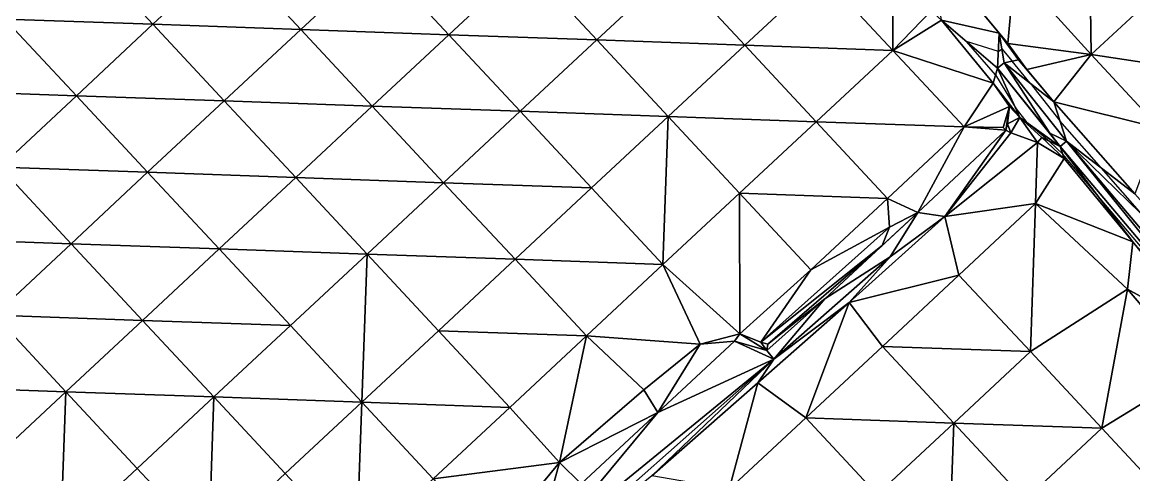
# Model space of a CAD drawing. Extents: x 452550 to 453808, y 451368 to 453069.
# Drawn here: x 453513.2 to 453619.3, y 451974.8 to 452018 of the extents above; entities that cross this region are included whole.
import ezdxf

# ---------------------------------------------------------------- set-up
doc = ezdxf.new("R2010")
doc.units = 0
doc.header["$LTSCALE"] = 0.35
doc.header["$MEASUREMENT"] = 0
doc.linetypes.add('DASHED', pattern=[5442.857143, 3628.571429, -1814.285714])
doc.layers.add('Default', color=42, linetype='Continuous', lineweight=25)
doc.layers.add('FPS_Contours-Minor', color=40, linetype='DASHED', lineweight=25)

msp = doc.modelspace()

# ---------------------------------------------------------------- linework, layer by layer
at = {"layer": 'Default', "color": 8, "linetype": 'Continuous', "lineweight": 25}
for points in [[(453615.08, 452028.37, 14.14), (453615.28, 452014.92, 14.19), (453607.93, 452022.99, 14.22)], [(453615.08, 452028.37, 14.14), (453621.47, 452020.68, 14.17), (453615.28, 452014.92, 14.19)], [(453511.52, 452018.3, 14.36), (453518.83, 452025.12, 14.35), (453525.65, 452017.8, 14.35)], [(453525.65, 452017.8, 14.35), (453518.83, 452025.12, 14.35), (453532.97, 452024.62, 14.36)], [(453525.65, 452017.8, 14.35), (453532.97, 452024.62, 14.36), (453539.78, 452017.3, 14.37)], [(453539.78, 452017.3, 14.37), (453532.97, 452024.62, 14.36), (453547.1, 452024.12, 14.34)], [(453539.78, 452017.3, 14.37), (453547.1, 452024.12, 14.34), (453553.92, 452016.8, 14.3)], [(453553.92, 452016.8, 14.3), (453547.1, 452024.12, 14.34), (453561.23, 452023.62, 14.23)], [(453606.49, 452016.95, 14.42), (453600.98, 452018.19, 14.3), (453599.89, 452024.9, 14.41)], [(453607.31, 452015.98, 14.47), (453606.49, 452016.95, 14.42), (453599.89, 452024.9, 14.41)], [(453607.93, 452022.99, 14.22), (453607.31, 452015.98, 14.47), (453599.89, 452024.9, 14.41)], [(453553.92, 452016.8, 14.3), (453561.23, 452023.62, 14.23), (453568.05, 452016.31, 14.26)], [(453568.05, 452016.31, 14.26), (453561.23, 452023.62, 14.23), (453575.37, 452023.12, 14.22)], [(453568.05, 452016.31, 14.26), (453575.37, 452023.12, 14.22), (453582.18, 452015.81, 14.25)], [(453582.18, 452015.81, 14.25), (453575.37, 452023.12, 14.22), (453589.5, 452022.63, 14.29)], [(453607.93, 452022.99, 14.22), (453615.28, 452014.92, 14.19), (453607.31, 452015.98, 14.47)], [(453582.18, 452015.81, 14.25), (453589.5, 452022.63, 14.29), (453596.32, 452015.31, 14.32)], [(453596.32, 452015.31, 14.32), (453589.5, 452022.63, 14.29), (453596.33, 452019.86, 14.32)], [(453596.32, 452015.31, 14.32), (453596.33, 452019.86, 14.32), (453599.99, 452019.07, 14.39)], [(453621.47, 452020.68, 14.17), (453627.86, 452012.99, 14.18), (453615.28, 452014.92, 14.19)], [(453596.32, 452015.31, 14.32), (453599.99, 452019.07, 14.39), (453600.98, 452018.19, 14.3)], [(453504.2, 452011.48, 14.36), (453511.52, 452018.3, 14.36), (453518.34, 452010.98, 14.39)], [(453518.34, 452010.98, 14.39), (453511.52, 452018.3, 14.36), (453525.65, 452017.8, 14.35)], [(453518.34, 452010.98, 14.39), (453525.65, 452017.8, 14.35), (453532.47, 452010.48, 14.37)], [(453532.47, 452010.48, 14.37), (453525.65, 452017.8, 14.35), (453539.78, 452017.3, 14.37)], [(453605.9, 452012.17, 14.49), (453596.32, 452015.31, 14.32), (453600.98, 452018.19, 14.3)], [(453606.33, 452013.61, 13.62), (453605.9, 452012.17, 14.49), (453600.98, 452018.19, 14.3)], [(453606.49, 452016.95, 14.42), (453606.33, 452013.61, 13.62), (453600.98, 452018.19, 14.3)], [(453532.47, 452010.48, 14.37), (453539.78, 452017.3, 14.37), (453546.6, 452009.99, 14.33)], [(453546.6, 452009.99, 14.33), (453539.78, 452017.3, 14.37), (453553.92, 452016.8, 14.3)], [(453546.6, 452009.99, 14.33), (453553.92, 452016.8, 14.3), (453560.74, 452009.49, 14.31)], [(453560.74, 452009.49, 14.31), (453553.92, 452016.8, 14.3), (453568.05, 452016.31, 14.26)], [(453606.33, 452013.61, 13.62), (453606.49, 452016.95, 14.42), (453606.95, 452014.11, 13.62)], [(453608.32, 452014.39, 14.31), (453606.95, 452014.11, 13.62), (453606.49, 452016.95, 14.42)], [(453609.13, 452013.47, 14.26), (453608.32, 452014.39, 14.31), (453606.49, 452016.95, 14.42)], [(453607.31, 452015.98, 14.47), (453609.13, 452013.47, 14.26), (453606.49, 452016.95, 14.42)], [(453560.74, 452009.49, 14.31), (453568.05, 452016.31, 14.26), (453574.87, 452008.99, 14.28)], [(453574.87, 452008.99, 14.28), (453568.05, 452016.31, 14.26), (453582.18, 452015.81, 14.25)], [(453574.87, 452008.99, 14.28), (453582.18, 452015.81, 14.25), (453589, 452008.49, 14.23)], [(453589, 452008.49, 14.23), (453582.18, 452015.81, 14.25), (453596.32, 452015.31, 14.32)], [(453607.31, 452015.98, 14.47), (453615.28, 452014.92, 14.19), (453609.13, 452013.47, 14.26)], [(453589, 452008.49, 14.23), (453596.32, 452015.31, 14.32), (453603.14, 452008, 14.29)], [(453603.14, 452008, 14.29), (453596.32, 452015.31, 14.32), (453605.9, 452012.17, 14.49)], [(453606.95, 452014.11, 13.62), (453608.32, 452014.39, 14.31), (453611.69, 452010.4, 14.35)], [(453609.13, 452013.47, 14.26), (453611.69, 452010.4, 14.35), (453608.32, 452014.39, 14.31)], [(453615.28, 452014.92, 14.19), (453611.69, 452010.4, 14.35), (453609.13, 452013.47, 14.26)], [(453611.69, 452010.4, 14.35), (453615.28, 452014.92, 14.19), (453621.78, 452007.87, 14.18)], [(453627.86, 452012.99, 14.18), (453621.78, 452007.87, 14.18), (453615.28, 452014.92, 14.19)], [(453606.33, 452013.61, 13.62), (453608.46, 452008.9, 14.08), (453605.9, 452012.17, 14.49)], [(453611.32, 452007.4, 13.79), (453606.33, 452013.61, 13.62), (453606.95, 452014.11, 13.62)], [(453611.32, 452007.4, 13.79), (453612.3, 452006.12, 13.62), (453606.33, 452013.61, 13.62)], [(453612.3, 452006.12, 13.62), (453608.46, 452008.9, 14.08), (453606.33, 452013.61, 13.62)], [(453611.69, 452010.4, 14.35), (453612.92, 452006.63, 13.62), (453606.95, 452014.11, 13.62)], [(453612.92, 452006.63, 13.62), (453611.32, 452007.4, 13.79), (453606.95, 452014.11, 13.62)], [(453511.02, 452004.16, 14.43), (453504.2, 452011.48, 14.36), (453518.34, 452010.98, 14.39)], [(453607.47, 452009.95, 14.23), (453603.14, 452008, 14.29), (453605.9, 452012.17, 14.49)], [(453608.46, 452008.9, 14.08), (453607.47, 452009.95, 14.23), (453605.9, 452012.17, 14.49)], [(453511.02, 452004.16, 14.43), (453518.34, 452010.98, 14.39), (453525.15, 452003.67, 14.4)], [(453525.15, 452003.67, 14.4), (453518.34, 452010.98, 14.39), (453532.47, 452010.48, 14.37)], [(453525.15, 452003.67, 14.4), (453532.47, 452010.48, 14.37), (453539.29, 452003.17, 14.35)], [(453539.29, 452003.17, 14.35), (453532.47, 452010.48, 14.37), (453546.6, 452009.99, 14.33)], [(453619.43, 452001.61, 14.36), (453612.92, 452006.63, 13.62), (453611.69, 452010.4, 14.35)], [(453621.78, 452007.87, 14.18), (453619.43, 452001.61, 14.36), (453611.69, 452010.4, 14.35)], [(453539.29, 452003.17, 14.35), (453546.6, 452009.99, 14.33), (453553.42, 452002.67, 14.32)], [(453553.42, 452002.67, 14.32), (453546.6, 452009.99, 14.33), (453560.74, 452009.49, 14.31)], [(453553.42, 452002.67, 14.32), (453560.74, 452009.49, 14.31), (453567.55, 452002.17, 14.32)], [(453567.55, 452002.17, 14.32), (453560.74, 452009.49, 14.31), (453574.87, 452008.99, 14.28)], [(453603.14, 452008, 14.29), (453607.47, 452009.95, 14.23), (453606.86, 452007.93, 14.21)], [(453606.86, 452007.93, 14.21), (453607.47, 452009.95, 14.23), (453607.13, 452007.68, 14.19)], [(453607.47, 452009.95, 14.23), (453607.28, 452008.31, 14.27), (453607.13, 452007.68, 14.19)], [(453607.28, 452008.31, 14.27), (453607.47, 452009.95, 14.23), (453608.46, 452008.9, 14.08)], [(453567.55, 452002.17, 14.32), (453574.87, 452008.99, 14.28), (453574.37, 451994.86, 14.35)], [(453574.37, 451994.86, 14.35), (453574.87, 452008.99, 14.28), (453581.69, 452001.68, 14.31)], [(453581.69, 452001.68, 14.31), (453574.87, 452008.99, 14.28), (453589, 452008.49, 14.23)], [(453581.69, 452001.68, 14.31), (453589, 452008.49, 14.23), (453595.82, 452001.18, 14.3)], [(453595.82, 452001.18, 14.3), (453589, 452008.49, 14.23), (453603.14, 452008, 14.29)], [(453595.82, 452001.18, 14.3), (453603.14, 452008, 14.29), (453598.7, 451999.84, 14.14)], [(453603.14, 452008, 14.29), (453607.13, 452007.68, 14.19), (453598.7, 451999.84, 14.14)], [(453607.13, 452007.68, 14.19), (453603.14, 452008, 14.29), (453606.86, 452007.93, 14.21)], [(453607.59, 452007.44, 14.16), (453607.13, 452007.68, 14.19), (453607.28, 452008.31, 14.27)], [(453607.59, 452007.44, 14.16), (453607.28, 452008.31, 14.27), (453608.46, 452008.9, 14.08)], [(453610.13, 452006.52, 14.36), (453607.59, 452007.44, 14.16), (453608.46, 452008.9, 14.08)], [(453612.3, 452006.12, 13.62), (453610.56, 452006.99, 14.28), (453608.46, 452008.9, 14.08)], [(453610.56, 452006.99, 14.28), (453610.13, 452006.52, 14.36), (453608.46, 452008.9, 14.08)], [(453607.13, 452007.68, 14.19), (453601.28, 451999.46, 14.38), (453598.7, 451999.84, 14.14)], [(453601.28, 451999.46, 14.38), (453607.13, 452007.68, 14.19), (453607.59, 452007.44, 14.16)], [(453607.59, 452007.44, 14.16), (453610.13, 452006.52, 14.36), (453601.28, 451999.46, 14.38)], [(453612.7, 452004.98, 14.21), (453610.13, 452006.52, 14.36), (453610.56, 452006.99, 14.28)], [(453612.3, 452006.12, 13.62), (453612.7, 452004.98, 14.21), (453610.56, 452006.99, 14.28)], [(453612.3, 452006.12, 13.62), (453611.32, 452007.4, 13.79), (453612.92, 452006.63, 13.62)], [(453610.13, 452006.52, 14.36), (453609.95, 452000.68, 14.11), (453601.28, 451999.46, 14.38)], [(453612.7, 452004.98, 14.21), (453609.95, 452000.68, 14.11), (453610.13, 452006.52, 14.36)], [(453635.05, 451979.25, 13.56), (453612.3, 452006.12, 13.62), (453612.92, 452006.63, 13.62)], [(453619.24, 451997.03, 14.38), (453612.7, 452004.98, 14.21), (453612.3, 452006.12, 13.62)], [(453635.05, 451979.25, 13.56), (453619.24, 451997.03, 14.38), (453612.3, 452006.12, 13.62)], [(453635.66, 451979.77, 13.56), (453635.05, 451979.25, 13.56), (453612.92, 452006.63, 13.62)], [(453612.92, 452006.63, 13.62), (453619.43, 452001.61, 14.36), (453628.21, 451991.74, 14.4)], [(453628.21, 451991.74, 14.4), (453635.66, 451979.77, 13.56), (453612.92, 452006.63, 13.62)], [(453619.24, 451997.03, 14.38), (453609.95, 452000.68, 14.11), (453612.7, 452004.98, 14.21)], [(453503.7, 451997.35, 14.37), (453511.02, 452004.16, 14.43), (453517.84, 451996.85, 14.4)], [(453517.84, 451996.85, 14.4), (453511.02, 452004.16, 14.43), (453525.15, 452003.67, 14.4)], [(453517.84, 451996.85, 14.4), (453525.15, 452003.67, 14.4), (453531.97, 451996.35, 14.38)], [(453531.97, 451996.35, 14.38), (453525.15, 452003.67, 14.4), (453539.29, 452003.17, 14.35)], [(453531.97, 451996.35, 14.38), (453539.29, 452003.17, 14.35), (453546.1, 451995.85, 14.31)], [(453546.1, 451995.85, 14.31), (453539.29, 452003.17, 14.35), (453553.42, 452002.67, 14.32)], [(453546.1, 451995.85, 14.31), (453553.42, 452002.67, 14.32), (453560.24, 451995.36, 14.32)], [(453560.24, 451995.36, 14.32), (453553.42, 452002.67, 14.32), (453567.55, 452002.17, 14.32)], [(453560.24, 451995.36, 14.32), (453567.55, 452002.17, 14.32), (453574.37, 451994.86, 14.35)], [(453574.37, 451994.86, 14.35), (453581.69, 452001.68, 14.31), (453581.72, 451988.25, 14.31)], [(453588.5, 451994.36, 14.35), (453581.69, 452001.68, 14.31), (453595.82, 452001.18, 14.3)], [(453581.69, 452001.68, 14.31), (453588.5, 451994.36, 14.35), (453581.72, 451988.25, 14.31)], [(453588.5, 451994.36, 14.35), (453595.82, 452001.18, 14.3), (453596.01, 451998.43, 14.35)], [(453595.82, 452001.18, 14.3), (453598.7, 451999.84, 14.14), (453596.01, 451998.43, 14.35)], [(453609.95, 452000.68, 14.11), (453602.64, 451993.86, 14.15), (453601.28, 451999.46, 14.38)], [(453602.64, 451993.86, 14.15), (453609.95, 452000.68, 14.11), (453609.46, 451986.55, 14.15)], [(453609.46, 451986.55, 14.15), (453609.95, 452000.68, 14.11), (453618.72, 451992.52, 14.17)], [(453618.72, 451992.52, 14.17), (453609.95, 452000.68, 14.11), (453619.24, 451997.03, 14.38)], [(453595.3, 451996.69, 14.16), (453598.7, 451999.84, 14.14), (453589.84, 451991.58, 14.17)], [(453598.7, 451999.84, 14.14), (453596.07, 451995.6, 14.32), (453589.84, 451991.58, 14.17)], [(453595.3, 451996.69, 14.16), (453596.01, 451998.43, 14.35), (453598.7, 451999.84, 14.14)], [(453598.7, 451999.84, 14.14), (453601.28, 451999.46, 14.38), (453596.07, 451995.6, 14.32)], [(453583.72, 451987.45, 14.38), (453588.5, 451994.36, 14.35), (453596.01, 451998.43, 14.35)], [(453595.3, 451996.69, 14.16), (453583.72, 451987.45, 14.38), (453596.01, 451998.43, 14.35)], [(453601.28, 451999.46, 14.38), (453602.64, 451993.86, 14.15), (453592.14, 451991.24, 14.33)], [(453596.07, 451995.6, 14.32), (453601.28, 451999.46, 14.38), (453592.14, 451991.24, 14.33)], [(453510.52, 451990.03, 14.34), (453503.7, 451997.35, 14.37), (453517.84, 451996.85, 14.4)], [(453510.52, 451990.03, 14.34), (453517.84, 451996.85, 14.4), (453524.66, 451989.53, 14.37)], [(453524.66, 451989.53, 14.37), (453517.84, 451996.85, 14.4), (453531.97, 451996.35, 14.38)], [(453524.66, 451989.53, 14.37), (453531.97, 451996.35, 14.38), (453538.79, 451989.04, 14.38)], [(453538.79, 451989.04, 14.38), (453531.97, 451996.35, 14.38), (453546.1, 451995.85, 14.31)], [(453595.3, 451996.69, 14.16), (453584.39, 451987.27, 14.16), (453583.72, 451987.45, 14.38)], [(453595.3, 451996.69, 14.16), (453589.84, 451991.58, 14.17), (453584.39, 451987.27, 14.16)], [(453626.27, 451988.33, 14.32), (453618.72, 451992.52, 14.17), (453619.24, 451997.03, 14.38)], [(453635.05, 451979.25, 13.56), (453626.27, 451988.33, 14.32), (453619.24, 451997.03, 14.38)], [(453538.79, 451989.04, 14.38), (453546.1, 451995.85, 14.31), (453545.61, 451981.72, 14.37)], [(453545.61, 451981.72, 14.37), (453546.1, 451995.85, 14.31), (453552.92, 451988.54, 14.34)], [(453552.92, 451988.54, 14.34), (453546.1, 451995.85, 14.31), (453560.24, 451995.36, 14.32)], [(453552.92, 451988.54, 14.34), (453560.24, 451995.36, 14.32), (453567.06, 451988.04, 14.32)], [(453567.06, 451988.04, 14.32), (453560.24, 451995.36, 14.32), (453574.37, 451994.86, 14.35)], [(453584.95, 451985.82, 14.31), (453589.84, 451991.58, 14.17), (453596.07, 451995.6, 14.32)], [(453592.14, 451991.24, 14.33), (453584.95, 451985.82, 14.31), (453596.07, 451995.6, 14.32)], [(453567.06, 451988.04, 14.32), (453574.37, 451994.86, 14.35), (453577.93, 451987.26, 14.28)], [(453574.37, 451994.86, 14.35), (453581.72, 451988.25, 14.31), (453577.93, 451987.26, 14.28)], [(453581.72, 451988.25, 14.31), (453588.5, 451994.36, 14.35), (453583.72, 451987.45, 14.38)], [(453602.64, 451993.86, 14.15), (453595.32, 451987.04, 14.18), (453592.14, 451991.24, 14.33)], [(453595.32, 451987.04, 14.18), (453602.64, 451993.86, 14.15), (453609.46, 451986.55, 14.15)], [(453616.27, 451979.23, 14.18), (453609.46, 451986.55, 14.15), (453618.72, 451992.52, 14.17)], [(453616.27, 451979.23, 14.18), (453618.72, 451992.52, 14.17), (453625.32, 451984.79, 14.17)], [(453625.32, 451984.79, 14.17), (453618.72, 451992.52, 14.17), (453626.27, 451988.33, 14.32)], [(453592.14, 451991.24, 14.33), (453588.01, 451980.23, 14.19), (453583.43, 451983.57, 14.45)], [(453584.95, 451985.82, 14.31), (453592.14, 451991.24, 14.33), (453583.43, 451983.57, 14.45)], [(453589.84, 451991.58, 14.17), (453584.95, 451985.82, 14.31), (453584.29, 451986.65, 14.19)], [(453584.39, 451987.27, 14.16), (453589.84, 451991.58, 14.17), (453584.29, 451986.65, 14.19)], [(453592.14, 451991.24, 14.33), (453595.32, 451987.04, 14.18), (453588.01, 451980.23, 14.19)], [(453503.21, 451983.21, 14.38), (453510.52, 451990.03, 14.34), (453517.34, 451982.72, 14.33)], [(453517.34, 451982.72, 14.33), (453510.52, 451990.03, 14.34), (453524.66, 451989.53, 14.37)], [(453517.34, 451982.72, 14.33), (453524.66, 451989.53, 14.37), (453531.47, 451982.22, 14.35)], [(453531.47, 451982.22, 14.35), (453524.66, 451989.53, 14.37), (453538.79, 451989.04, 14.38)], [(453531.47, 451982.22, 14.35), (453538.79, 451989.04, 14.38), (453545.61, 451981.72, 14.37)], [(453545.61, 451981.72, 14.37), (453552.92, 451988.54, 14.34), (453559.74, 451981.22, 14.31)], [(453559.74, 451981.22, 14.31), (453552.92, 451988.54, 14.34), (453567.06, 451988.04, 14.32)], [(453559.74, 451981.22, 14.31), (453567.06, 451988.04, 14.32), (453564.47, 451975.95, 14.28)], [(453567.06, 451988.04, 14.32), (453572.55, 451982.89, 14.24), (453564.47, 451975.95, 14.28)], [(453567.06, 451988.04, 14.32), (453577.93, 451987.26, 14.28), (453572.55, 451982.89, 14.24)], [(453581.72, 451988.25, 14.31), (453581.19, 451987.54, 14.33), (453577.93, 451987.26, 14.28)], [(453584.29, 451986.65, 14.19), (453581.19, 451987.54, 14.33), (453581.72, 451988.25, 14.31)], [(453583.72, 451987.45, 14.38), (453584.29, 451986.65, 14.19), (453581.72, 451988.25, 14.31)], [(453577.93, 451987.26, 14.28), (453573.87, 451980.72, 14.21), (453572.55, 451982.89, 14.24)], [(453573.87, 451980.72, 14.21), (453581.19, 451987.54, 14.33), (453584.95, 451985.82, 14.31)], [(453573.87, 451980.72, 14.21), (453577.93, 451987.26, 14.28), (453581.19, 451987.54, 14.33)], [(453581.19, 451987.54, 14.33), (453584.29, 451986.65, 14.19), (453584.95, 451985.82, 14.31)], [(453584.39, 451987.27, 14.16), (453584.29, 451986.65, 14.19), (453583.72, 451987.45, 14.38)], [(453588.01, 451980.23, 14.19), (453595.32, 451987.04, 14.18), (453602.14, 451979.73, 14.19)], [(453602.14, 451979.73, 14.19), (453595.32, 451987.04, 14.18), (453609.46, 451986.55, 14.15)], [(453573.29, 451974.68, 14.37), (453562.31, 451965.79, 14.35), (453584.95, 451985.82, 14.31)], [(453562.31, 451965.79, 14.35), (453563.65, 451968.41, 14.15), (453584.95, 451985.82, 14.31)], [(453563.65, 451968.41, 14.15), (453573.87, 451980.72, 14.21), (453584.95, 451985.82, 14.31)], [(453584.95, 451985.82, 14.31), (453583.43, 451983.57, 14.45), (453573.29, 451974.68, 14.37)], [(453602.14, 451979.73, 14.19), (453609.46, 451986.55, 14.15), (453616.27, 451979.23, 14.18)], [(453623.09, 451971.92, 14.13), (453616.27, 451979.23, 14.18), (453625.32, 451984.79, 14.17)], [(453583.43, 451983.57, 14.45), (453580.69, 451973.41, 14.21), (453573.29, 451974.68, 14.37)], [(453588.01, 451980.23, 14.19), (453580.69, 451973.41, 14.21), (453583.43, 451983.57, 14.45)], [(453510.02, 451975.9, 14.38), (453503.21, 451983.21, 14.38), (453517.34, 451982.72, 14.33)], [(453510.02, 451975.9, 14.38), (453517.34, 451982.72, 14.33), (453516.84, 451968.58, 14.32)], [(453516.84, 451968.58, 14.32), (453517.34, 451982.72, 14.33), (453524.16, 451975.4, 14.31)], [(453524.16, 451975.4, 14.31), (453517.34, 451982.72, 14.33), (453531.47, 451982.22, 14.35)], [(453572.55, 451982.89, 14.24), (453573.87, 451980.72, 14.21), (453564.47, 451975.95, 14.28)], [(453524.16, 451975.4, 14.31), (453531.47, 451982.22, 14.35), (453530.98, 451968.08, 14.35)], [(453530.98, 451968.08, 14.35), (453531.47, 451982.22, 14.35), (453538.29, 451974.9, 14.38)], [(453538.29, 451974.9, 14.38), (453531.47, 451982.22, 14.35), (453545.61, 451981.72, 14.37)], [(453538.29, 451974.9, 14.38), (453545.61, 451981.72, 14.37), (453545.11, 451967.59, 14.35)], [(453545.11, 451967.59, 14.35), (453545.61, 451981.72, 14.37), (453552.42, 451974.4, 14.34)], [(453552.42, 451974.4, 14.34), (453545.61, 451981.72, 14.37), (453559.74, 451981.22, 14.31)], [(453552.42, 451974.4, 14.34), (453559.74, 451981.22, 14.31), (453564.47, 451975.95, 14.28)], [(453563.65, 451968.41, 14.15), (453566.56, 451973.91, 14.33), (453573.87, 451980.72, 14.21)], [(453573.87, 451980.72, 14.21), (453566.56, 451973.91, 14.33), (453564.47, 451975.95, 14.28)], [(453580.69, 451973.41, 14.21), (453588.01, 451980.23, 14.19), (453594.82, 451972.91, 14.19)], [(453594.82, 451972.91, 14.19), (453588.01, 451980.23, 14.19), (453602.14, 451979.73, 14.19)], [(453594.82, 451972.91, 14.19), (453602.14, 451979.73, 14.19), (453601.64, 451965.6, 14.21)], [(453601.64, 451965.6, 14.21), (453602.14, 451979.73, 14.19), (453608.96, 451972.41, 14.18)], [(453608.96, 451972.41, 14.18), (453602.14, 451979.73, 14.19), (453616.27, 451979.23, 14.18)], [(453608.96, 451972.41, 14.18), (453616.27, 451979.23, 14.18), (453623.09, 451971.92, 14.13)], [(453502.71, 451969.08, 14.4), (453510.02, 451975.9, 14.38), (453516.84, 451968.58, 14.32)], [(453516.84, 451968.58, 14.32), (453524.16, 451975.4, 14.31), (453530.98, 451968.08, 14.35)], [(453552.42, 451974.4, 14.34), (453564.47, 451975.95, 14.28), (453558.34, 451968.53, 14.35)], [(453558.34, 451968.53, 14.35), (453564.47, 451975.95, 14.28), (453562.44, 451968.57, 14.32)], [(453564.47, 451975.95, 14.28), (453566.56, 451973.91, 14.33), (453562.44, 451968.57, 14.32)], [(453530.98, 451968.08, 14.35), (453538.29, 451974.9, 14.38), (453545.11, 451967.59, 14.35)]]:
    msp.add_3dface(points, dxfattribs=at)
at = {"layer": 'FPS_Contours-Minor', "color": 12, "linetype": 'Continuous', "lineweight": 25}
for p, q in [((453606.14, 452012.98, 14), (453603.36, 452016.16, 14)), ((453606.4, 452015.19, 14), (453603.36, 452016.16, 14)), ((453606.4, 452015.19, 14), (453606.73, 452015.46, 14)), ((453606.73, 452015.46, 14), (453607.71, 452014.27, 14)), ((453609.43, 452012.18, 14), (453607.71, 452014.27, 14)), ((453606.14, 452012.98, 14), (453608.09, 452009.72, 14)), ((453609.43, 452012.18, 14), (453612.28, 452008.59, 14)), ((453608.09, 452009.72, 14), (453609.13, 452008.41, 14)), ((453611.3, 452006.62, 14), (453609.13, 452008.41, 14)), ((453616.24, 452004.07, 14), (453612.28, 452008.59, 14)), ((453611.3, 452006.62, 14), (453612.55, 452005.39, 14)), ((453615.77, 452001.57, 14), (453612.55, 452005.39, 14)), ((453620.32, 451999.43, 14), (453616.24, 452004.07, 14)), ((453626.58, 451988.77, 14), (453615.77, 452001.57, 14))]:
    msp.add_line(p, q, dxfattribs=at)

doc.saveas('drawing.dxf')
